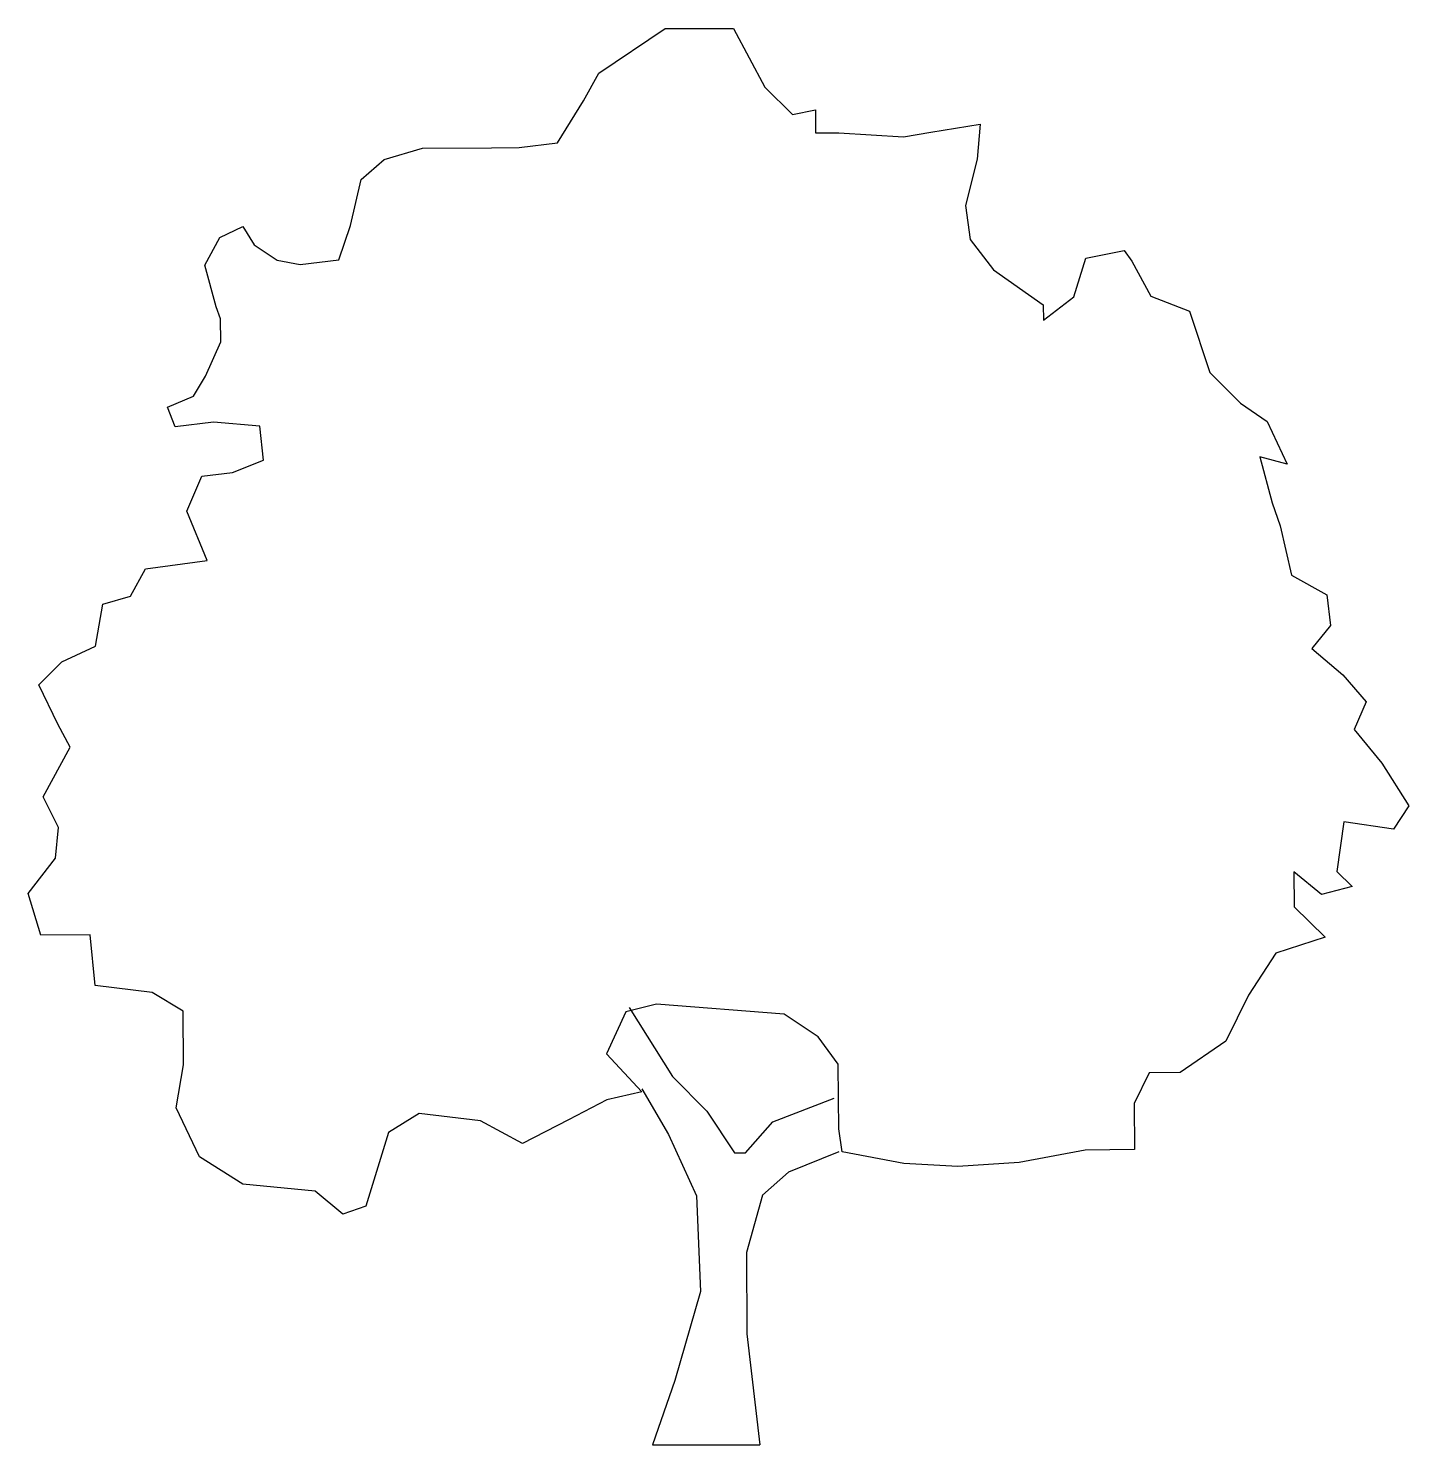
# Model space of a CAD drawing. Header units: metres. Extents: x -6.3 to 5.6, y 0 to 12.1.
import ezdxf

# ---------------------------------------------------------------- set-up
doc = ezdxf.new("R2010")
doc.units = ezdxf.units.M
doc.header["$LTSCALE"] = 0.2

msp = doc.modelspace()

# ---------------------------------------------------------------- linework, layer by layer
for p, q in [((-1.51, 11.507), (-1.38, 11.743)), ((0.041, 11.622), (0.278, 11.389)), ((-1.733, 11.148), (-1.51, 11.507)), ((0.278, 11.389), (0.475, 11.428)), ((0.475, 11.428), (0.476, 11.231)), ((1.463, 11.238), (1.886, 11.307)), ((1.886, 11.307), (1.86, 11.006)), ((0.476, 11.231), (0.674, 11.232)), ((0.674, 11.232), (1.229, 11.199)), ((1.229, 11.199), (1.463, 11.238)), ((-3.217, 11.004), (-2.889, 11.101)), ((-2.889, 11.101), (-2.297, 11.105)), ((-2.297, 11.105), (-2.062, 11.107)), ((-2.062, 11.107), (-1.733, 11.148)), ((-3.413, 10.833), (-3.217, 11.004)), ((1.86, 11.006), (1.76, 10.611)), ((-3.504, 10.438), (-3.413, 10.833)), ((1.76, 10.611), (1.8, 10.32)), ((-4.622, 10.335), (-4.426, 10.431)), ((-4.426, 10.431), (-4.33, 10.272)), ((-3.605, 10.146), (-3.504, 10.438)), ((-4.752, 10.099), (-4.622, 10.335)), ((1.8, 10.32), (1.999, 10.058)), ((-4.33, 10.272), (-4.132, 10.141)), ((2.788, 10.158), (3.117, 10.226)), ((3.117, 10.226), (3.183, 10.133)), ((-4.655, 9.742), (-4.752, 10.099)), ((-4.132, 10.141), (-3.934, 10.105)), ((-3.934, 10.105), (-3.605, 10.146)), ((2.687, 9.828), (2.788, 10.158)), ((3.183, 10.133), (3.346, 9.833)), ((1.999, 10.058), (2.425, 9.76)), ((2.426, 9.629), (2.687, 9.828)), ((3.346, 9.833), (3.676, 9.704)), ((-4.617, 9.639), (-4.655, 9.742)), ((2.425, 9.76), (2.426, 9.629)), ((3.676, 9.704), (3.849, 9.179)), ((-4.615, 9.442), (-4.617, 9.639)), ((-4.745, 9.149), (-4.615, 9.442)), ((-4.847, 8.979), (-4.745, 9.149)), ((3.849, 9.179), (4.114, 8.918)), ((-5.072, 8.884), (-4.847, 8.979)), ((-5.005, 8.715), (-5.072, 8.884)), ((4.114, 8.918), (4.341, 8.76)), ((-4.676, 8.755), (-5.005, 8.715)), ((-4.281, 8.72), (-4.676, 8.755)), ((4.341, 8.76), (4.513, 8.394)), ((-4.25, 8.429), (-4.281, 8.72)), ((-4.513, 8.324), (-4.25, 8.429)), ((4.278, 8.458), (4.384, 8.064)), ((4.513, 8.394), (4.278, 8.458)), ((-4.905, 7.992), (-4.776, 8.293)), ((-4.776, 8.293), (-4.513, 8.324)), ((4.384, 8.064), (4.452, 7.867)), ((-4.732, 7.57), (-4.905, 7.992)), ((4.452, 7.867), (4.549, 7.445)), ((-5.258, 7.5), (-4.732, 7.57)), ((-5.388, 7.264), (-5.258, 7.5)), ((4.549, 7.445), (4.851, 7.278)), ((4.851, 7.278), (4.882, 7.015)), ((-5.686, 6.838), (-5.623, 7.196)), ((-5.623, 7.196), (-5.388, 7.264)), ((4.882, 7.015), (4.723, 6.816)), ((-5.976, 6.704), (-5.686, 6.838)), ((4.723, 6.816), (4.988, 6.593)), ((-6.172, 6.505), (-5.976, 6.704)), ((4.988, 6.593), (5.188, 6.359)), ((-6.01, 6.168), (-6.172, 6.505)), ((5.188, 6.359), (5.086, 6.123)), ((-5.905, 5.972), (-6.01, 6.168)), ((5.086, 6.123), (5.323, 5.834)), ((-6.136, 5.547), (-5.905, 5.972)), ((5.323, 5.834), (5.552, 5.469)), ((-6.003, 5.284), (-6.136, 5.547)), ((5.552, 5.469), (5.422, 5.27)), ((-6.029, 5.021), (-6.003, 5.284)), ((4.998, 5.333), (4.936, 4.909)), ((5.422, 5.27), (4.998, 5.333)), ((-6.262, 4.718), (-6.029, 5.021)), ((4.569, 4.906), (4.571, 4.606)), ((4.806, 4.711), (4.569, 4.906)), ((4.936, 4.909), (5.068, 4.779)), ((5.068, 4.779), (4.806, 4.711)), ((-6.155, 4.362), (-6.262, 4.718)), ((4.571, 4.606), (4.837, 4.344)), ((-5.732, 4.365), (-6.155, 4.362)), ((-5.691, 3.933), (-5.732, 4.365)), ((4.837, 4.344), (4.415, 4.209)), ((4.415, 4.209), (4.182, 3.85)), ((-5.202, 3.871), (-5.691, 3.933)), ((-4.937, 3.713), (-5.202, 3.871)), ((-0.885, 3.773), (-1.148, 3.705)), ((0.206, 3.687), (-0.885, 3.773)), ((4.182, 3.85), (3.988, 3.454)), ((-4.934, 3.252), (-4.937, 3.713)), ((-1.148, 3.705), (-1.314, 3.346)), ((-1.12, 3.743), (-0.749, 3.153)), ((0.499, 3.492), (0.206, 3.687)), ((0.67, 3.259), (0.499, 3.492)), ((3.988, 3.454), (3.595, 3.187)), ((-1.314, 3.346), (-1.011, 3.02)), ((-4.997, 2.885), (-4.934, 3.252)), ((-0.749, 3.153), (-0.455, 2.855)), ((0.673, 2.967), (0.67, 3.259)), ((3.332, 3.185), (3.202, 2.921)), ((3.595, 3.187), (3.332, 3.185)), ((-1.011, 3.048), (-0.782, 2.655)), ((-1.311, 2.952), (-1.639, 2.78)), ((-1.011, 3.02), (-1.311, 2.952)), ((0.11, 2.765), (0.635, 2.967)), ((0.675, 2.704), (0.673, 2.967)), ((3.202, 2.921), (3.205, 2.526)), ((-4.796, 2.464), (-4.997, 2.885)), ((-2.918, 2.836), (-3.18, 2.674)), ((-2.391, 2.774), (-2.918, 2.836)), ((-0.455, 2.855), (-0.217, 2.499)), ((-3.18, 2.674), (-3.373, 2.042)), ((-2.032, 2.579), (-2.391, 2.774)), ((-1.639, 2.78), (-2.032, 2.579)), ((-0.123, 2.5), (0.11, 2.765)), ((0.704, 2.507), (0.675, 2.704)), ((-0.782, 2.655), (-0.543, 2.13)), ((-4.427, 2.231), (-4.796, 2.464)), ((-0.217, 2.499), (-0.123, 2.5)), ((0.676, 2.506), (0.245, 2.334)), ((1.232, 2.407), (0.704, 2.507)), ((2.782, 2.523), (2.219, 2.415)), ((3.205, 2.526), (2.782, 2.523)), ((0.245, 2.334), (0.021, 2.135)), ((1.693, 2.383), (1.232, 2.407)), ((2.219, 2.415), (1.693, 2.383)), ((-3.806, 2.17), (-4.427, 2.231)), ((-3.57, 1.975), (-3.806, 2.17)), ((-0.543, 2.13), (-0.509, 1.312)), ((0.021, 2.135), (-0.116, 1.645)), ((-3.373, 2.042), (-3.57, 1.975)), ((-0.116, 1.645), (-0.111, 0.949)), ((-0.509, 1.312), (-0.728, 0.549)), ((-0.111, 0.949), (0, 0)), ((-0.728, 0.549), (-0.919, 0)), ((-0.919, 0), (0, 0))]:
    msp.add_line(p, q)
at = {"flags": 128}
msp.add_lwpolyline([(-1.38, 11.743), (-0.81, 12.127), (-0.226, 12.127), (0.041, 11.622)], dxfattribs=at)

doc.saveas('drawing.dxf')
